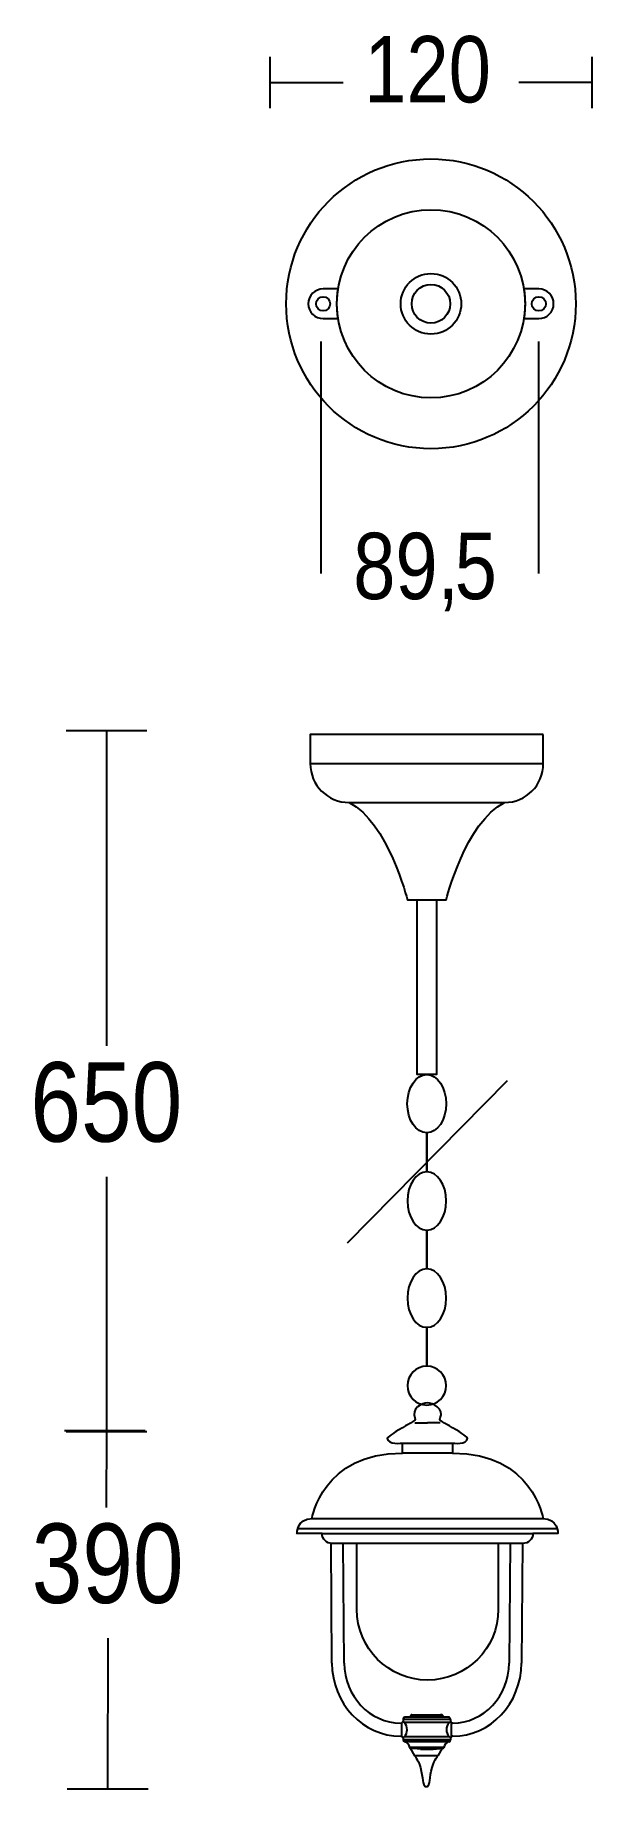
# Model space of a CAD drawing. Extents: x 0 to 62, y 0 to 195.
import ezdxf

# ---------------------------------------------------------------- set-up
doc = ezdxf.new("R2010")
doc.units = 0
doc.layers.add('LIVELLO_1', color=160, linetype='Continuous')
doc.styles.add('STD', font='txt')

# ---------------------------------------------------------------- blocks, each defined once
blk = doc.blocks.new('AI9-BLK1')
at = {"layer": 'LIVELLO_1', "color": 7}
for p, q in [((-4.7, 89.04), (-4.7, 94.75)), ((31.14, 94.75), (31.14, 89.04)), ((-4.7, 91.89), (3.44, 91.89)), ((31.14, 91.89), (23, 91.89)), ((1.01, 37.28), (1.01, 63.09)), ((25.21, 63.09), (25.21, 37.28)), ((-27.41, 19.8), (-18.42, 19.8)), ((-22.91, 19.8), (-22.91, -15.3)), ((-0.22, 16.11), (25.73, 16.11)), ((3.93, -37.22), (21.74, -19.14)), ((-22.91, -29.86), (-22.91, -58.21)), ((-27.6, -58.09), (-18.62, -58.09)), ((-27.41, -58.19), (-18.42, -58.19)), ((-22.91, -58.21), (-22.96, -66.65)), ((11.44, -57.25), (12.83, -57.25)), ((14.23, -57.25), (12.83, -57.25)), ((-0.02, -67.87), (25.69, -67.87)), ((-1.7, -68.99), (27.36, -68.99)), ((1.1, -69.55), (24.57, -69.55)), ((3.57, -83.97), (3.46, -70.61)), ((22.04, -70.61), (21.93, -83.97)), ((-22.77, -81.19), (-22.78, -97.97)), ((14.4, -89.72), (14.28, -89.71)), ((9.99, -90.61), (10, -90.57)), ((9.99, -90.61), (9.99, -90.64)), ((9.99, -92.11), (9.99, -90.63)), ((10.1, -90.47), (10.11, -90.47)), ((10.11, -90.23), (10.11, -90.47)), ((15.39, -90.23), (10.11, -90.23)), ((15.27, -90.57), (10.23, -90.57)), ((10.3, -90), (10.9, -89.95)), ((15.2, -90), (10.3, -90)), ((14.6, -89.95), (10.9, -89.95)), ((15.2, -90), (14.6, -89.95)), ((15.39, -90.23), (15.39, -90.47)), ((15.39, -90.47), (15.4, -90.47)), ((15.5, -90.57), (15.51, -90.61)), ((15.51, -90.64), (15.51, -90.61)), ((15.51, -92.11), (15.51, -90.64)), ((15.65, -90.64), (15.51, -90.64)), ((9.99, -92.11), (9.99, -92.13)), ((9.99, -92.13), (10, -92.18)), ((10.1, -92.28), (10.11, -92.28)), ((10.11, -92.28), (10.11, -92.51)), ((15.39, -92.51), (10.11, -92.51)), ((15.26, -92.16), (10.24, -92.16)), ((15.22, -92.73), (10.28, -92.73)), ((14.65, -93.35), (10.85, -93.35)), ((12.04, -93.55), (10.94, -93.45)), ((14.56, -93.45), (10.94, -93.45)), ((12.04, -93.55), (12.56, -93.55)), ((12.56, -93.55), (12.75, -93.55)), ((12.75, -93.55), (12.94, -93.55)), ((12.94, -93.55), (13.46, -93.55)), ((13.46, -93.55), (14.56, -93.45)), ((15.39, -92.28), (15.4, -92.28)), ((15.39, -92.28), (15.39, -92.51)), ((15.5, -92.18), (15.51, -92.13)), ((15.51, -92.13), (15.51, -92.11)), ((15.65, -92.11), (15.51, -92.11)), ((-27.27, -97.96), (-18.28, -97.96))]:
    blk.add_line(p, q, dxfattribs=at)
for points in [[(11.67, 0.97), (13.84, 0.97), (13.84, -18.49), (11.67, -18.49)], [(10.04, -59.49), (15.63, -59.49), (15.63, -60.61), (10.04, -60.61)], [(14.47, -93.45), (10.93, -93.45), (14.47, -93.45), (13.98, -94.3), (11.41, -94.3), (10.93, -93.45)]]:
    blk.add_lwpolyline(points, close=True, dxfattribs=at)
for points in [[(2.19, -83.98), (2.09, -70.61), (3.46, -70.61)], [(22.04, -70.61), (23.41, -70.61), (23.3, -83.98)], [(11.1, -89.72), (11.22, -89.71), (14.28, -89.71)]]:
    blk.add_lwpolyline(points, dxfattribs=at)
for centre, radius in [((13.22, 67.27), 16.12), ((13.22, 67.27), 10.47), ((13.22, 67.27), 3.37), ((13.22, 67.27), 2.15), ((1.21, 67.27), 0.791), ((25.23, 67.27), 0.791)]:
    blk.add_circle(centre, radius, dxfattribs=at)
blk.add_ellipse((12.75, -21.74), major_axis=(0, 3.24), ratio=0.66764, dxfattribs=at)
for points, knots in [([(-0.44, 67.27), (-0.44, 68.19), (0.3, 68.92), (1.21, 68.92), (1.21, 68.92), (2.88, 68.92), (2.88, 68.92), (2.79, 68.39), (2.75, 67.83), (2.75, 67.27), (2.75, 66.71), (2.79, 66.16), (2.88, 65.62), (2.88, 65.62), (1.21, 65.62), (1.21, 65.62), (0.3, 65.62), (-0.44, 66.36), (-0.44, 67.27)], [0, 0, 0, 0, 1, 1, 1, 2, 2, 2, 3, 3, 3, 4, 4, 4, 5, 5, 5, 6, 6, 6, 6]), ([(26.88, 67.27), (26.88, 66.36), (26.14, 65.62), (25.23, 65.62), (25.23, 65.62), (23.56, 65.62), (23.56, 65.62), (23.65, 66.16), (23.69, 66.71), (23.69, 67.27), (23.69, 67.83), (23.65, 68.39), (23.56, 68.92), (23.56, 68.92), (25.23, 68.92), (25.23, 68.92), (26.14, 68.92), (26.88, 68.19), (26.88, 67.27)], [0, 0, 0, 0, 1, 1, 1, 2, 2, 2, 3, 3, 3, 4, 4, 4, 5, 5, 5, 6, 6, 6, 6]), ([(25.73, 19.35), (25.73, 19.35), (25.73, 16.11), (25.73, 16.11), (25.73, 13.72), (23.79, 11.78), (21.41, 11.78), (21.41, 11.78), (4.1, 11.78), (4.1, 11.78), (1.71, 11.78), (-0.22, 13.72), (-0.22, 16.11), (-0.22, 16.11), (-0.22, 19.35), (-0.22, 19.35), (-0.22, 19.35), (25.73, 19.35), (25.73, 19.35)], [0, 0, 0, 0, 1, 1, 1, 2, 2, 2, 3, 3, 3, 4, 4, 4, 5, 5, 5, 6, 6, 6, 6]), ([(4.1, 11.78), (8.42, 9.62), (10.59, 0.97), (10.59, 0.97), (10.59, 0.97), (14.92, 0.97), (14.92, 0.97), (14.92, 0.97), (17.07, 9.62), (21.41, 11.78)], [0, 0, 0, 0, 1, 1, 1, 2, 2, 2, 3, 3, 3, 3]), ([(12.75, -24.98), (12.75, -24.98), (12.75, -29.31), (12.75, -29.31), (13.95, -29.31), (14.92, -30.76), (14.92, -32.55), (14.92, -34.34), (13.95, -35.8), (12.75, -35.8), (11.56, -35.8), (10.59, -34.34), (10.59, -32.55), (10.59, -30.76), (11.56, -29.31), (12.75, -29.31), (12.75, -29.31), (12.75, -24.98), (12.75, -24.98)], [0, 0, 0, 0, 1, 1, 1, 2, 2, 2, 3, 3, 3, 4, 4, 4, 5, 5, 5, 6, 6, 6, 6]), ([(12.75, -35.8), (12.75, -35.8), (12.75, -40.12), (12.75, -40.12), (13.95, -40.12), (14.92, -41.57), (14.92, -43.37), (14.92, -45.16), (13.95, -46.61), (12.75, -46.61), (11.56, -46.61), (10.59, -45.16), (10.59, -43.37), (10.59, -41.57), (11.56, -40.12), (12.75, -40.12), (12.75, -40.12), (12.75, -35.8), (12.75, -35.8)], [0, 0, 0, 0, 1, 1, 1, 2, 2, 2, 3, 3, 3, 4, 4, 4, 5, 5, 5, 6, 6, 6, 6]), ([(12.75, -46.61), (12.75, -46.61), (12.75, -50.94), (12.75, -50.94), (13.95, -50.94), (14.92, -51.9), (14.92, -53.1), (14.92, -54.29), (13.95, -55.26), (12.75, -55.26), (11.56, -55.26), (10.59, -54.29), (10.59, -53.1), (10.59, -51.9), (11.56, -50.94), (12.75, -50.94), (12.75, -50.94), (12.75, -46.61), (12.75, -46.61)], [0, 0, 0, 0, 1, 1, 1, 2, 2, 2, 3, 3, 3, 4, 4, 4, 5, 5, 5, 6, 6, 6, 6]), ([(15.63, -59.49), (15.63, -59.49), (17.3, -59.72), (17.3, -58.93), (17.3, -58.93), (16.75, -58.37), (15.63, -57.81), (14.7, -57.15), (14.05, -57.05), (14.23, -56.69), (14.73, -55.69), (13.39, -55.01), (12.83, -55.01), (12.27, -55.01), (10.94, -55.69), (11.44, -56.69), (11.62, -57.05), (10.97, -57.15), (10.04, -57.81), (8.92, -58.37), (8.36, -58.93), (8.36, -58.93), (8.36, -59.72), (10.04, -59.49), (10.04, -59.49)], [0, 0, 0, 0, 1, 1, 1, 2, 2, 2, 3, 3, 3, 4, 4, 4, 5, 5, 5, 6, 6, 6, 7, 7, 7, 8, 8, 8, 8]), ([(15.63, -60.61), (24.57, -60.61), (25.69, -67.87), (25.69, -67.87), (27.36, -67.87), (27.36, -69.55), (27.36, -69.55), (27.36, -69.55), (24.57, -69.55), (24.57, -69.55), (24.57, -70.16), (24.07, -70.66), (23.45, -70.66), (23.45, -70.66), (2.22, -70.66), (2.22, -70.66), (1.6, -70.66), (1.1, -70.16), (1.1, -69.55), (1.1, -69.55), (-1.7, -69.55), (-1.7, -69.55), (-1.7, -69.55), (-1.7, -67.87), (-0.02, -67.87), (-0.02, -67.87), (1.1, -60.61), (10.04, -60.61)], [0, 0, 0, 0, 1, 1, 1, 2, 2, 2, 3, 3, 3, 4, 4, 4, 5, 5, 5, 6, 6, 6, 7, 7, 7, 8, 8, 8, 9, 9, 9, 9]), ([(20.71, -70.66), (20.71, -70.66), (20.71, -77.99), (20.71, -77.99), (20.71, -82.34), (17.18, -85.86), (12.83, -85.86), (8.49, -85.86), (4.97, -82.34), (4.97, -77.99), (4.97, -77.99), (4.97, -70.66), (4.97, -70.66)], [0, 0, 0, 0, 1, 1, 1, 2, 2, 2, 3, 3, 3, 4, 4, 4, 4]), ([(10.11, -92.28), (10.58, -91.95), (10.7, -91.27), (10.39, -90.77), (10.32, -90.65), (10.22, -90.55), (10.11, -90.47)], [0, 0, 0, 0, 1, 1, 1, 2, 2, 2, 2]), ([(15.39, -90.47), (14.92, -90.8), (14.8, -91.48), (15.11, -91.98), (15.18, -92.09), (15.28, -92.2), (15.39, -92.28)], [0, 0, 0, 0, 1, 1, 1, 2, 2, 2, 2]), ([(12.57, -93.55), (12.57, -93.55), (12.57, -93.56), (12.56, -93.56), (12.56, -93.56), (12.56, -93.55), (12.56, -93.55), (12.56, -93.55), (12.56, -93.55), (12.56, -93.55), (12.57, -93.55), (12.57, -93.55), (12.57, -93.55)], [0, 0, 0, 0, 1, 1, 1, 2, 2, 2, 3, 3, 3, 4, 4, 4, 4]), ([(12.75, -93.55), (12.75, -93.55), (12.75, -93.56), (12.75, -93.56), (12.75, -93.56), (12.75, -93.55), (12.75, -93.55), (12.75, -93.55), (12.75, -93.55), (12.75, -93.55), (12.75, -93.55), (12.75, -93.55), (12.75, -93.55)], [0, 0, 0, 0, 1, 1, 1, 2, 2, 2, 3, 3, 3, 4, 4, 4, 4]), ([(11.41, -94.3), (11.41, -94.3), (11.93, -94.87), (12.14, -95.99), (12.36, -97.1), (12.32, -97.72), (12.7, -97.72), (13.08, -97.72), (13.04, -97.1), (13.25, -95.99), (13.47, -94.87), (13.98, -94.3), (13.98, -94.3)], [0, 0, 0, 0, 1, 1, 1, 2, 2, 2, 3, 3, 3, 4, 4, 4, 4])]:
    blk.add_open_spline(points, degree=3, knots=knots, dxfattribs=at)
for points in [[(2.19, -83.98), (2.23, -88.48), (5.65, -92.11), (9.85, -92.11)], [(3.57, -83.97), (3.6, -87.66), (6.4, -90.64), (9.85, -90.64)], [(15.65, -90.64), (19.1, -90.64), (21.9, -87.66), (21.93, -83.97)], [(15.65, -92.11), (19.85, -92.11), (23.27, -88.48), (23.3, -83.98)], [(11.1, -89.72), (10.99, -89.73), (10.9, -89.83), (10.9, -89.95)], [(14.6, -89.95), (14.6, -89.83), (14.51, -89.73), (14.4, -89.72)], [(9.85, -90.64), (9.9, -90.64), (9.94, -90.64), (9.99, -90.63)], [(10.1, -90.47), (10.05, -90.47), (10, -90.51), (10, -90.57)], [(10.3, -90), (10.19, -90.01), (10.11, -90.11), (10.11, -90.23)], [(15.39, -90.23), (15.39, -90.11), (15.3, -90.01), (15.2, -90)], [(15.5, -90.57), (15.5, -90.51), (15.45, -90.47), (15.4, -90.47)], [(9.85, -92.11), (9.9, -92.11), (9.94, -92.11), (9.99, -92.11)], [(10, -92.18), (10, -92.23), (10.05, -92.28), (10.1, -92.28)], [(10.11, -92.51), (10.11, -92.62), (10.18, -92.71), (10.28, -92.73)], [(10.85, -93.35), (10.8, -93.03), (10.57, -92.78), (10.28, -92.73)], [(10.85, -93.35), (10.85, -93.4), (10.89, -93.45), (10.94, -93.45)], [(14.56, -93.45), (14.61, -93.45), (14.65, -93.4), (14.65, -93.35)], [(15.22, -92.73), (14.93, -92.78), (14.7, -93.03), (14.65, -93.35)], [(15.22, -92.73), (15.32, -92.71), (15.39, -92.62), (15.39, -92.51)], [(15.4, -92.28), (15.45, -92.28), (15.5, -92.23), (15.5, -92.18)]]:
    blk.add_open_spline(points, degree=3, dxfattribs=at)
at = {"layer": 'LIVELLO_1', "color": 7, "attachment_point": 1, "style": 'STD'}
for s, insert, char_height in [('\\fArial Narrow|b0|i0;\\H7.3789;\\C7;120', (5.79, 97.06), 7.3789), ('\\fArial Narrow|b0|i0;\\H7.3789;\\C7;89,', (4.56, 41.79), 7.3789), ('\\fArial Narrow|b0|i0;\\H7.3789;\\C7;5', (15.86, 41.79), 7.3789), ('\\fArial Narrow|b0|i0;\\H8.8471;\\C7;650', (-31.38, -17.11), 8.8471), ('\\fArial Narrow|b0|i0;\\H8.8471;\\C7;390', (-31.24, -68.44), 8.8471)]:
    blk.add_mtext(s, dxfattribs=dict(at, insert=insert, char_height=char_height))

msp = doc.modelspace()

# ---------------------------------------------------------------- block references
at = {"layer": 'LIVELLO_1', "color": 7}
msp.add_blockref('AI9-BLK1', (31.28474, 98.189958), dxfattribs=at)

doc.saveas('drawing.dxf')
